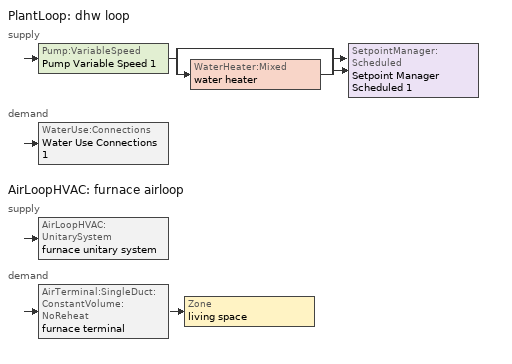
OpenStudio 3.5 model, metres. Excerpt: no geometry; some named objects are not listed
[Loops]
PlantLoop 'dhw loop'
 supply: Pump:VariableSpeed 'Pump Variable Speed 1' > split
  | bypass
  | WaterHeater:Mixed 'water heater'
  join > SetpointManager:Scheduled 'Setpoint Manager Scheduled 1'
 demand: WaterUse:Connections 'Water Use Connections 1'
AirLoopHVAC 'furnace airloop'
 supply: AirLoopHVAC:UnitarySystem 'furnace unitary system'
 demand: AirTerminal:SingleDuct:ConstantVolume:NoReheat 'furnace terminal' > Zone 'living space'
[EnergyManagementSystem:Sensor]
Name | Output Variable or Output Meter Index Key | Output Variable or Output Meter
zone_clg_unmet_s | living space | Zone Cooling Setpoint Not Met Time
zone_htg_unmet_s | living space | Zone Heating Setpoint Not Met Time
furnace_airloop_Fan_RTF_s | furnace supply fan | Fan Runtime Fraction
airflow_tt_s | living space | Zone Outdoor Air Drybulb Temperature
airflow_tin_s | living space | Zone Mean Air Temperature
airflow_win_s | living space | Zone Air Humidity Ratio
water_heater_off_cycle_parasitic | water heater | Water Heater Off Cycle Parasitic Electricity Rate
water_heater_on_cycle_parasitic | water heater | Water Heater On Cycle Parasitic Electricity Rate
water_heater_energy | water heater | Water Heater NaturalGas Rate
furnace_htg_coil_s | furnace htg coil | Heating Coil NaturalGas Energy
furnace_supply_fan_s | furnace supply fan | Fan Electricity Energy
[EnergyManagementSystem:Actuator]
Name | Actuated Component | Actuated Component Type | Actuated Component Control Type
mech_vent_house_fan_cfis_act | mech vent house fan cfis | ElectricEquipment | Electricity Rate
whole_house_fan_mix_act | whole house fan mix | ZoneMixing | Air Exchange Flow Rate
whole_house_fan_act | whole house fan | ElectricEquipment | Electricity Rate
whole_house_fan_flow_act | whole house fan flow | Zone Infiltration | Air Exchange Flow Rate
natural_vent_flow_act | natural vent flow | Zone Infiltration | Air Exchange Flow Rate
furnace_airloop_0_ZoneMixLvToDZ_mix_act | furnace_airloop_0_ZoneMixLvToDZ mix | ZoneMixing | Air Exchange Flow Rate
furnace_airloop_0_ZoneMixDZToLv_mix_act | furnace_airloop_0_ZoneMixDZToLv mix | ZoneMixing | Air Exchange Flow Rate
furnace_airloop_0_SupLatLkToDZ_equip_act | furnace_airloop_0_SupLatLkToDZ equip | OtherEquipment | Power Level
furnace_airloop_0_SupSensLkToDZ_equip_act | furnace_airloop_0_SupSensLkToDZ equip | OtherEquipment | Power Level
furnace_airloop_0_RetCondToDZ_equip_act | furnace_airloop_0_RetCondToDZ equip | OtherEquipment | Power Level
furnace_airloop_0_SupCondToDZ_equip_act | furnace_airloop_0_SupCondToDZ equip | OtherEquipment | Power Level
furnace_airloop_0_RetLatLkToRP_equip_act | furnace_airloop_0_RetLatLkToRP equip | OtherEquipment | Power Level
furnace_airloop_0_RetSensLkToRP_equip_act | furnace_airloop_0_RetSensLkToRP equip | OtherEquipment | Power Level
furnace_airloop_0_RetCondToRP_equip_act | furnace_airloop_0_RetCondToRP equip | OtherEquipment | Power Level
furnace_airloop_0_SupCondToLv_equip_act | furnace_airloop_0_SupCondToLv equip | OtherEquipment | Power Level
furnace_airloop_0_SupLatLkToLv_equip_act | furnace_airloop_0_SupLatLkToLv equip | OtherEquipment | Power Level
furnace_airloop_0_SupSensLkToLv_equip_act | furnace_airloop_0_SupSensLkToLv equip | OtherEquipment | Power Level
water_heater_ec_adj_act | water heater EC adjustment | OtherEquipment | Power Level
fixedwindow3_actuator | Window12 | Surface | View Factor To Ground
fixedwindow2_actuator | Window8 | Surface | View Factor To Ground
fixedwindow1_actuator | Window5 | Surface | View Factor To Ground
fixedwindow0_actuator | Window1 | Surface | View Factor To Ground
[ElectricEquipment:Definition] Design Level Calculation Method=EquipmentLevel
Name | Design Level {W} | Fraction Latent | Fraction Radiant | Fraction Lost
dishwasher | 31.1823 | 0.3 | 0.18 | 0.4
clothes washer | 9.88015 | 0.03 | 0.162 | 0.7
[EnergyManagementSystem:Subroutine]
furnace_airloop_0_duct_subroutine: Set AH_MFR = furnace_airloop_AH_MFR; If AH_MFR>0; Set AH_Tout = furnace_airloop_AH_Tout; Set AH_Wout = furnace_airloop_AH_Wout; Set RA_T = furnace_airloop_RA_T; Set RA_W = furnace_airloop_Ra_W; Set Fan_RTF = furnace_airloop_Fan_RTF; Set DZ_T = furnace_airloop_0_DZ_T; Set DZ_W = furnace_airloop_0_DZ_W; Set AH_VFR = furnace_airloop_AH_VFR; Set h_SA = (@HFnTdbW AH_Tout AH_Wout); Set h_RA = (@HFnTdbW RA_T RA_W); Set h_fg = (@HfgAirFnWTdb AH_Wout AH_Tout); Set h_DZ = (@HFnTdbW DZ_T DZ_W); Set air_cp = 1006.0; Set f_sup = 0.09; Set f_ret = 0.06; Set sup_lk_mfr = f_sup * AH_MFR; Set ret_lk_mfr = f_ret * AH_MFR; Set SupTotLkToLiv = sup_lk_mfr*(h_RA - h_SA); Set SupLatLkToLv = sup_lk_mfr*h_fg*(RA_W-AH_Wout); Set SupSensLkToLv = SupTotLkToLiv-SupLatLkToLv; Set supply_ua = 25.15; Set eTm = 0-((Fan_RTF/(AH_MFR*air_cp))*supply_ua); Set t_sup = DZ_T+((AH_Tout-DZ_T)*(@Exp eTm)); Set SupCondToLv = AH_MFR*air_cp*(t_sup-AH_Tout); Set SupCondToDZ = 0-SupCondToLv; Set return_ua = 4.086; Set eTm = 0-((Fan_RTF/(AH_MFR*air_cp))*return_ua); Set t_ret = DZ_T+((RA_T-DZ_T)*(@Exp eTm)); Set RetCondToRP = AH_MFR*air_cp*(t_ret-RA_T); Set RetCondToDZ = 0-RetCondToRP; Set RetLatLkToRP = 0; Set RetSensLkToRP = ret_lk_mfr*air_cp*(DZ_T-RA_T); Set SupTotLkToDZ = sup_lk_mfr*(h_SA-h_DZ); Set SupLatLkToDZ = sup_lk_mfr*h_fg*(AH_Wout-DZ_W); Set SupSensLkToDZ = SupTotLkToDZ-SupLatLkToDZ; Set f_imbalance = f_sup-f_ret; Set oa_vfr = 1.0 * f_imbalance * AH_VFR; Set sup_lk_vfr = f_sup * AH_VFR; Set ret_lk_vfr = f_ret * AH_VFR; If f_sup > f_ret; Set ZoneMixLvToDZ = 0; Set ZoneMixDZToLv = (sup_lk_vfr-ret_lk_vfr)-oa_vfr; Else; Set ZoneMixLvToDZ = (ret_lk_vfr-sup_lk_vfr)+oa_vfr; Set ZoneMixDZToLv = 0; EndIf; Else; Set SupLatLkToLv = 0; Set SupSensLkToLv = 0; Set SupCondToLv = 0; Set RetCondToRP = 0; Set RetLatLkToRP = 0; Set RetSensLkToRP = 0; Set RetCondToDZ = 0; Set SupCondToDZ = 0; Set SupLatLkToDZ = 0; Set SupSensLkToDZ = 0; Set ZoneMixLvToDZ = 0; Set ZoneMixDZToLv = 0; EndIf; Set furnace_airloop_0_SupLatLkToLv = SupLatLkToLv; Set furnace_airloop_0_SupSensLkToLv = SupSensLkToLv; Set furnace_airloop_0_SupCondToLv = SupCondToLv; Set furnace_airloop_0_RetCondToRP = RetCondToRP; Set furnace_airloop_0_RetLatLkToRP = RetLatLkToRP; Set furnace_airloop_0_RetSensLkToRP = RetSensLkToRP; Set furnace_airloop_0_RetCondToDZ = RetCondToDZ; Set furnace_airloop_0_SupCondToDZ = SupCondToDZ; Set furnace_airloop_0_SupLatLkToDZ = SupLatLkToDZ; Set furnace_airloop_0_SupSensLkToDZ = SupSensLkToDZ; Set furnace_airloop_0_ZoneMixLvToDZ = ZoneMixLvToDZ; Set furnace_airloop_0_ZoneMixDZToLv = ZoneMixDZToLv
[Zone equipment]
living space: furnace terminal
[Sizing:Zone] Zone Cooling Design Supply Air Temperature Input Method=SupplyAirTemperature; Zone Cooling Design Supply Air Temperature {C}=14; Zone Cooling Design Supply Air Temperature Difference {deltaC}=11.11; Zone Heating Design Supply Air Temperature Input Method=SupplyAirTemperature; Zone Heating Design Supply Air Temperature {C}=40; Zone Heating Design Supply Air Temperature Difference {deltaC}=11.11; Zone Cooling Design Supply Air Humidity Ratio {kg-H2O/kg-air}=0.0085; Zone Heating Design Supply Air Humidity Ratio {kg-H2O/kg-air}=0.008; Cooling Design Air Flow Method=DesignDay; Heating Design Air Flow Method=DesignDay; Account for Dedicated Outdoor Air System=No; Dedicated Outdoor Air System Control Strategy=NeutralSupplyAir; Dedicated Outdoor Air Low Setpoint Temperature for Design {C}=autosize; Dedicated Outdoor Air High Setpoint Temperature for Design {C}=autosize; Zone Load Sizing Method=Sensible Load Only No Latent Load; Zone Latent Cooling Design Supply Air Humidity Ratio Input Method=HumidityRatioDifference; Zone Cooling Design Supply Air Humidity Ratio Difference {kgWater/kgDryAir}=0.005; Zone Latent Heating Design Supply Air Humidity Ratio Input Method=HumidityRatioDifference; Zone Humidification Design Supply Air Humidity Ratio Difference {kgWater/kgDryAir}=0.005
furnace airloop ret air zone; attic - vented; living space
[EnergyManagementSystem:InternalVariable]
furnace_airloop_max_sup_fan_mfr: Internal Data Index Key=furnace supply fan; Internal Data Type=Fan Maximum Mass Flow Rate
[WaterUse:Equipment]
Name | Water Use Equipment Definition | Flow Rate Fraction Schedule
dishwasher | dishwasher | dishwasher
clothes washer | clothes washer | clothes washer
dhw distribution waste | dhw distribution waste | dhw fixtures
dhw fixtures | dhw fixtures | dhw fixtures
[WaterUse:Equipment:Definition]
Name | Peak Flow Rate {m3/s} | Target Temperature Schedule
dishwasher | 3.5038e-07
clothes washer | 2.36558e-07
dhw distribution waste | 1.94826e-06 | mixed water temperature schedule
dhw fixtures | 5.52832e-06 | mixed water temperature schedule
[AirLoopHVAC:ReturnPlenum]
Air Loop HVAC Return Plenum 1: ThermalZone=furnace airloop ret air zone
[WaterUse:Connections]
Water Use Connections 1: Drain Water Heat Exchanger Type=None; Drain Water Heat Exchanger Destination=Plant; Water Use Equipment Name 1=dhw fixtures; Water Use Equipment Name 2=dhw distribution waste; Water Use Equipment Name 3=clothes washer; Water Use Equipment Name 4=dishwasher
[EnergyManagementSystem:OutputVariable] Type of Data in Variable=Summed; Update Frequency=SystemTimestep
Name | EMS Variable | EMS Program or Subroutine | Units
water heater EC adjustment outvar | ec_adj_energy | water_heater_EC_adj | J
furnace supply fan htg primary disaggregate | furnace_supply_fan_primary_htg | furnace_supply_fan_disaggregate_program | J
Future_Hourly_Electricity_Emissions | fut_hr | Emissions_Calc_Prgm | mt
[WaterHeater:Sizing]
water heater: Design Mode=PeakDraw; Time Storage Can Meet Peak Draw {hr}=0.538503; Time for Tank Recovery {hr}=0; Nominal Tank Volume for Autosizing Plant Connections {m3}=1
[WaterHeater:Mixed]
water heater: Tank Volume {m3}=0.143846; Setpoint Temperature Schedule=WH Setpoint Temp; Deadband Temperature Difference {deltaC}=2; Maximum Temperature Limit {C}=99; Heater Control Type=Cycle; Heater Maximum Capacity {W}=10550.6; Heater Minimum Capacity {W}=0; Heater Fuel Type=NaturalGas; Heater Thermal Efficiency=0.783317; Off Cycle Parasitic Fuel Consumption Rate {W}=0; Off Cycle Parasitic Fuel Type=Electricity; Off Cycle Parasitic Heat Fraction to Tank=0; On Cycle Parasitic Fuel Consumption Rate {W}=0; On Cycle Parasitic Fuel Type=Electricity; On Cycle Parasitic Heat Fraction to Tank=0; Ambient Temperature Indicator=ThermalZone; Ambient Temperature Thermal Zone=living space; Off Cycle Loss Coefficient to Ambient Temperature {W/K}=2.18432; Off Cycle Loss Fraction to Thermal Zone=0.91; On Cycle Loss Coefficient to Ambient Temperature {W/K}=2.18432; On Cycle Loss Fraction to Thermal Zone=1; Use Side Effectiveness=1; Source Side Effectiveness=1; Use Side Design Flow Rate {m3/s}=autosize; Source Side Design Flow Rate {m3/s}=autosize; Indirect Water Heating Recovery Time {hr}=1.5; Source Side Flow Control Mode=IndirectHeatPrimarySetpoint
[SetpointManager:Scheduled]
Setpoint Manager Scheduled 1: Control Variable=Temperature; Schedule=dhw temp
[Pump:VariableSpeed]
Pump Variable Speed 1: Rated Flow Rate {m3/s}=0.01; Rated Pump Head {Pa}=1; Rated Power Consumption {W}=0; Motor Efficiency=1; Fraction of Motor Inefficiencies to Fluid Stream=0; Coefficient 1 of the Part Load Performance Curve=0; Coefficient 2 of the Part Load Performance Curve=1; Coefficient 3 of the Part Load Performance Curve=0; Coefficient 4 of the Part Load Performance Curve=0; Pump Control Type=Intermittent; Skin Loss Radiative Fraction=0.5; Design Power Sizing Method=PowerPerFlowPerPressure; Design Electric Power per Unit Flow Rate {W/(m3/s)}=348701.1; Design Shaft Power per Unit Flow Rate per Unit Head {W-s/m3-Pa}=1.28205; Design Minimum Flow Rate Fraction=0
[Sizing:Plant]
dhw loop: Loop Type=Heating; Design Loop Exit Temperature {C}=52.6667; Loop Design Temperature Difference {deltaC}=5.55556; Sizing Option=NonCoincident; Zone Timesteps in Averaging Window=1; Coincident Sizing Factor Mode=None
[PlantLoop]
dhw loop: Glycol Concentration=0; Maximum Loop Flow Rate {m3/s}=0.01; Plant Loop Volume {m3}=0.003; Load Distribution Scheme=Optimal
[AirTerminal:SingleDuct:ConstantVolume:NoReheat]
furnace terminal: Availability Schedule=Always On Discrete; Maximum Air Flow Rate {m3/s}=0.636185
[Sizing:System]
furnace airloop: Central Heating Maximum System Air Flow Ratio=0.3; Preheat Design Temperature {C}=7; Preheat Design Humidity Ratio {kg-H2O/kg-Air}=0.008; Precool Design Temperature {C}=12.8; Precool Design Humidity Ratio {kg-H2O/kg-Air}=0.008; Central Cooling Design Supply Air Temperature {C}=12.8; Central Heating Design Supply Air Temperature {C}=16.7; 100% Outdoor Air in Cooling=Yes; 100% Outdoor Air in Heating=Yes; Central Cooling Design Supply Air Humidity Ratio {kg-H2O/kg-Air}=0.0085; Zone Maximum Outdoor Air Fraction=1; Cooling Supply Air Flow Rate Per Floor Area {m3/s-m2}=0.00996765; Cooling Fraction of Autosized Cooling Supply Air Flow Rate=1; Cooling Supply Air Flow Rate Per Unit Cooling Capacity {m3/s-W}=3.94755e-05; Heating Supply Air Flow Rate Per Floor Area {m3/s-m2}=0.00996765; Heating Fraction of Autosized Heating Supply Air Flow Rate=1; Heating Fraction of Autosized Cooling Supply Air Flow Rate=1; Heating Supply Air Flow Rate Per Unit Heating Capacity {m3/s-W}=3.15882e-05; Cooling Design Capacity Method=CoolingDesignCapacity; Cooling Design Capacity {W}=autosize; Cooling Design Capacity Per Floor Area {W/m2}=234.7; Fraction of Autosized Cooling Design Capacity=1; Heating Design Capacity Method=HeatingDesignCapacity; Heating Design Capacity {W}=autosize; Heating Design Capacity Per Floor Area {W/m2}=157; Fraction of Autosized Heating Design Capacity=1; Central Cooling Capacity Control Method=OnOff; Occupant Diversity=autosize
[AirLoopHVAC]
furnace airloop: Availability Schedule=Always On Discrete; Design Supply Air Flow Rate {m3/s}=0.636185; Design Return Air Flow Fraction of Supply Air Flow=1
[AirLoopHVAC:UnitarySystem]
furnace unitary system: Control Type=Load; Controlling Zone or Thermostat Location=living space; Dehumidification Control Type=None; Availability Schedule=Always On Discrete; Supply Fan=furnace supply fan; Fan Placement=BlowThrough; Supply Air Fan Operating Mode Schedule=furnace auto fan schedule; Heating Coil=furnace htg coil; DX Heating Coil Sizing Ratio=1; Use DOAS DX Cooling Coil=No; DOAS DX Cooling Coil Leaving Minimum Air Temperature {C}=2; Latent Load Control=SensibleOnlyLoadControl; Supply Air Flow Rate Method During Cooling Operation=SupplyAirFlowRate; Supply Air Flow Rate During Cooling Operation {m3/s}=0; Supply Air Flow Rate Method During Heating Operation=SupplyAirFlowRate; Supply Air Flow Rate During Heating Operation {m3/s}=0.636185; Supply Air Flow Rate When No Cooling or Heating is Required {m3/s}=0; Maximum Supply Air Temperature {C}=48.8889; Maximum Outdoor Dry-Bulb Temperature for Supplemental Heater Operation {C}=21; Maximum Cycling Rate {cycles/hr}=2.5; Heat Pump Time Constant {s}=60; Fraction of On-Cycle Power Use=0.01; Heat Pump Fan Delay Time {s}=60; Ancilliary On-Cycle Electric Power {W}=0; Ancilliary Off-Cycle Electric Power {W}=0
[Fan:SystemModel]
furnace supply fan: Availability Schedule=Always On Discrete; Design Maximum Air Flow Rate {m3/s}=0.636185; Speed Control Method=Discrete; Electric Power Minimum Flow Rate Fraction=0.2; Design Pressure Rise {Pa}=794.58; Motor Efficiency=1; Motor In Air Stream Fraction=1; Design Electric Power Consumption {W}=autosize; Design Power Sizing Method=TotalEfficiencyAndPressure; Electric Power Per Unit Flow Rate {W/(m3/s)}=840; Electric Power Per Unit Flow Rate Per Unit Pressure {W-s/m3-Pa}=1.66667; Fan Total Efficiency=0.75; Motor Loss Radiative Fraction=0; Speed Flow Fraction 1=1; Speed Electric Power Fraction 1=1
[Coil:Heating:Gas]
furnace htg coil: Availability Schedule=Always On Discrete; Gas Burner Efficiency=0.8; Nominal Capacity {W}=17376.2; Parasitic Electric Load {W}=0; Parasitic Gas Load {W}=0; Fuel Type=NaturalGas
[Schedule:Day]
dhw fixtures allday1: 1, 0, 0.0932203, 2, 0, 0.0423729, 3, 0, 0.0254237, 4, 0, 0.0423729, 5, 0, 0.118644, 6, 0, 0.440678, 7, 0, 1, 8, 0, 0.991525, 9, 0, 0.805085, 10, 0, 0.627119, 11, 0, 0.508475, 12, 0, 0.398305, 13, 0, 0.288136, 14, 0, 0.245763, 15, 0, 0.220339, 16, 0, 0.211864, 17, 0, 0.254237, 18, 0, 0.330508, 21, 0, 0.355932, 22, 0, 0.347458, 23, 0, 0.245763, 24, 0, 0.177966
Schedule Day 10; Schedule Day 7; Schedule Day 5: 24, 0, 0
dishwasher allday12; dishwasher allday1: 1, 0, 0.135135, 2, 0, 0.0630631, 3, 0, 0.045045, 5, 0, 0.027027, 6, 0, 0.0900901, 7, 0, 0.18018, 8, 0, 0.279279, 9, 0, 0.522523, 10, 0, 0.585586, 11, 0, 0.504505, 12, 0, 0.432432, 13, 0, 0.369369, 14, 0, 0.414414, 15, 0, 0.324324, 17, 0, 0.342342, 18, 0, 0.441441, 19, 0, 0.783784, 20, 0, 1, 21, 0, 0.810811, 22, 0, 0.603604, 23, 0, 0.396396, 24, 0, 0.279279
dishwasher allday10: 1, 0, 0.133657, 2, 0, 0.0623732, 3, 0, 0.0445523, 5, 0, 0.0267314, 6, 0, 0.0891046, 7, 0, 0.178209, 8, 0, 0.276224, 9, 0, 0.516807, 10, 0, 0.57918, 11, 0, 0.498986, 12, 0, 0.427702, 13, 0, 0.365329, 14, 0, 0.409881, 15, 0, 0.320777, 17, 0, 0.338597, 18, 0, 0.436613, 19, 0, 0.77521, 20, 0, 0.989061, 21, 0, 0.801941, 22, 0, 0.597001, 23, 0, 0.39206, 24, 0, 0.276224
dishwasher allday9; dishwasher allday6: 1, 0, 0.109636, 2, 0, 0.0511633, 3, 0, 0.0365452, 5, 0, 0.0219271, 6, 0, 0.0730904, 7, 0, 0.146181, 8, 0, 0.22658, 9, 0, 0.423924, 10, 0, 0.475088, 11, 0, 0.409306, 12, 0, 0.350834, 13, 0, 0.299671, 14, 0, 0.336216, 15, 0, 0.263125, 17, 0, 0.277744, 18, 0, 0.358143, 19, 0, 0.635887, 20, 0, 0.811304, 21, 0, 0.657814, 22, 0, 0.489706, 23, 0, 0.321598, 24, 0, 0.22658
dishwasher allday7: 1, 0, 0.110375, 2, 0, 0.0515082, 3, 0, 0.0367916, 5, 0, 0.0220749, 6, 0, 0.0735832, 7, 0, 0.147166, 8, 0, 0.228108, 9, 0, 0.426782, 10, 0, 0.478291, 11, 0, 0.412066, 12, 0, 0.353199, 13, 0, 0.301691, 14, 0, 0.338483, 15, 0, 0.264899, 17, 0, 0.279616, 18, 0, 0.360557, 19, 0, 0.640173, 20, 0, 0.816773, 21, 0, 0.662248, 22, 0, 0.493007, 23, 0, 0.323766, 24, 0, 0.228108
dishwasher allday5; dishwasher allday3: 1, 0, 0.122077, 2, 0, 0.0569695, 3, 0, 0.0406925, 5, 0, 0.0244155, 6, 0, 0.0813849, 7, 0, 0.16277, 8, 0, 0.252293, 9, 0, 0.472033, 10, 0, 0.529002, 11, 0, 0.455756, 12, 0, 0.390648, 13, 0, 0.333678, 14, 0, 0.374371, 15, 0, 0.292986, 17, 0, 0.309263, 18, 0, 0.398786, 19, 0, 0.708049, 20, 0, 0.903373, 21, 0, 0.732464, 22, 0, 0.545279, 23, 0, 0.358094, 24, 0, 0.252293
dishwasher allday4: 1, 0, 0.121585, 2, 0, 0.0567395, 3, 0, 0.0405282, 5, 0, 0.0243169, 6, 0, 0.0810564, 7, 0, 0.162113, 8, 0, 0.251275, 9, 0, 0.470127, 10, 0, 0.526867, 11, 0, 0.453916, 12, 0, 0.389071, 13, 0, 0.332331, 14, 0, 0.37286, 15, 0, 0.291803, 17, 0, 0.308014, 18, 0, 0.397177, 19, 0, 0.705191, 20, 0, 0.899727, 21, 0, 0.729508, 22, 0, 0.543078, 23, 0, 0.356648, 24, 0, 0.251275
clothes washer allday12; clothes washer allday1: 1, 0, 0.103525, 2, 0, 0.0805193, 4, 0, 0.046011, 5, 0, 0.0805193, 6, 0, 0.12653, 7, 0, 0.253061, 8, 0, 0.563635, 9, 0, 0.839701, 10, 0, 0.989237, 11, 0, 0.966231, 12, 0, 0.862707, 13, 0, 0.770684, 14, 0, 0.690165, 15, 0, 0.563635, 16, 0, 0.598143, 17, 0, 0.575138, 21, 0, 0.563635, 22, 0, 0.540629, 23, 0, 0.368088, 24, 0, 0.195547
clothes washer allday11: 1, 0, 0.0982001, 2, 0, 0.0763778, 4, 0, 0.0436445, 5, 0, 0.0763778, 6, 0, 0.120022, 7, 0, 0.240045, 8, 0, 0.534645, 9, 0, 0.796512, 10, 0, 0.938356, 11, 0, 0.916534, 12, 0, 0.818334, 13, 0, 0.731045, 14, 0, 0.654667, 15, 0, 0.534645, 16, 0, 0.567378, 17, 0, 0.545556, 21, 0, 0.534645, 22, 0, 0.512823, 23, 0, 0.349156, 24, 0, 0.185489
clothes washer allday10: 1, 0, 0.0987121, 2, 0, 0.076776, 4, 0, 0.043872, 5, 0, 0.076776, 6, 0, 0.120648, 7, 0, 0.241296, 8, 0, 0.537432, 9, 0, 0.800664, 10, 0, 0.943249, 11, 0, 0.921313, 12, 0, 0.8226, 13, 0, 0.734856, 14, 0, 0.65808, 15, 0, 0.537432, 16, 0, 0.570336, 17, 0, 0.5484, 21, 0, 0.537432, 22, 0, 0.515496, 23, 0, 0.350976, 24, 0, 0.186456
clothes washer allday9; clothes washer allday6: 1, 0, 0.101989, 2, 0, 0.0793246, 4, 0, 0.0453284, 5, 0, 0.0793246, 6, 0, 0.124653, 7, 0, 0.249306, 8, 0, 0.555272, 9, 0, 0.827243, 10, 0, 0.97456, 11, 0, 0.951896, 12, 0, 0.849907, 13, 0, 0.75925, 14, 0, 0.679925, 15, 0, 0.555272, 16, 0, 0.589269, 17, 0, 0.566604, 21, 0, 0.555272, 22, 0, 0.532608, 23, 0, 0.362627, 24, 0, 0.192646
clothes washer allday7: 1, 0, 0.102296, 2, 0, 0.0795636, 4, 0, 0.0454649, 5, 0, 0.0795636, 6, 0, 0.125028, 7, 0, 0.250057, 8, 0, 0.556945, 9, 0, 0.829734, 10, 0, 0.977495, 11, 0, 0.954763, 12, 0, 0.852467, 13, 0, 0.761537, 14, 0, 0.681973, 15, 0, 0.556945, 16, 0, 0.591044, 17, 0, 0.568311, 21, 0, 0.556945, 22, 0, 0.534212, 23, 0, 0.363719, 24, 0, 0.193226
clothes washer allday5; clothes washer allday3: 1, 0, 0.104651, 2, 0, 0.0813953, 4, 0, 0.0465116, 5, 0, 0.0813953, 6, 0, 0.127907, 7, 0, 0.255814, 8, 0, 0.569767, 9, 0, 0.848837, 10, 0, 1, 11, 0, 0.976744, 12, 0, 0.872093, 13, 0, 0.77907, 14, 0, 0.697674, 15, 0, 0.569767, 16, 0, 0.604651, 17, 0, 0.581395, 21, 0, 0.569767, 22, 0, 0.546512, 23, 0, 0.372093, 24, 0, 0.197674
clothes washer allday4: 1, 0, 0.104446, 2, 0, 0.0812361, 4, 0, 0.0464206, 5, 0, 0.0812361, 6, 0, 0.127657, 7, 0, 0.255313, 8, 0, 0.568652, 9, 0, 0.847176, 10, 0, 0.998043, 11, 0, 0.974833, 12, 0, 0.870386, 13, 0, 0.777545, 14, 0, 0.696309, 15, 0, 0.568652, 16, 0, 0.603468, 17, 0, 0.580258, 21, 0, 0.568652, 22, 0, 0.545442, 23, 0, 0.371365, 24, 0, 0.197288
clothes washer allday2: 1, 0, 0.102603, 2, 0, 0.0798025, 4, 0, 0.0456014, 5, 0, 0.0798025, 6, 0, 0.125404, 7, 0, 0.250808, 8, 0, 0.558617, 9, 0, 0.832226, 10, 0, 0.980431, 11, 0, 0.95763, 12, 0, 0.855027, 13, 0, 0.763824, 14, 0, 0.684021, 15, 0, 0.558617, 16, 0, 0.592818, 17, 0, 0.570018, 21, 0, 0.558617, 22, 0, 0.535817, 23, 0, 0.364811, 24, 0, 0.193806
[Schedule:Rule] Apply Sunday=Yes; Apply Monday=Yes; Apply Tuesday=Yes; Apply Wednesday=Yes; Apply Thursday=Yes; Apply Friday=Yes; Apply Saturday=Yes; Date Specification Type=DateRange; Start Day=1
Name | Schedule Ruleset | Rule Order | Day Schedule | Start Month | End Month | End Day
dhw fixtures allday ruleset1 | dhw fixtures | 0 | dhw fixtures allday1 | 1 | 12 | 31
dishwasher allday ruleset12 | dishwasher | 0 | dishwasher allday12 | 12 | 12 | 31
dishwasher allday ruleset10 | dishwasher | 1 | dishwasher allday10 | 10 | 11 | 30
dishwasher allday ruleset9 | dishwasher | 2 | dishwasher allday9 | 9 | 9 | 30
dishwasher allday ruleset7 | dishwasher | 3 | dishwasher allday7 | 7 | 8 | 31
dishwasher allday ruleset6 | dishwasher | 4 | dishwasher allday6 | 6 | 6 | 30
dishwasher allday ruleset5 | dishwasher | 5 | dishwasher allday5 | 5 | 5 | 31
dishwasher allday ruleset4 | dishwasher | 6 | dishwasher allday4 | 4 | 4 | 30
dishwasher allday ruleset3 | dishwasher | 7 | dishwasher allday3 | 3 | 3 | 31
dishwasher allday ruleset1 | dishwasher | 8 | dishwasher allday1 | 1 | 2 | 28
clothes washer allday ruleset12 | clothes washer | 0 | clothes washer allday12 | 12 | 12 | 31
clothes washer allday ruleset11 | clothes washer | 1 | clothes washer allday11 | 11 | 11 | 30
clothes washer allday ruleset10 | clothes washer | 2 | clothes washer allday10 | 10 | 10 | 31
clothes washer allday ruleset9 | clothes washer | 3 | clothes washer allday9 | 9 | 9 | 30
clothes washer allday ruleset7 | clothes washer | 4 | clothes washer allday7 | 7 | 8 | 31
clothes washer allday ruleset6 | clothes washer | 5 | clothes washer allday6 | 6 | 6 | 30
clothes washer allday ruleset5 | clothes washer | 6 | clothes washer allday5 | 5 | 5 | 31
clothes washer allday ruleset4 | clothes washer | 7 | clothes washer allday4 | 4 | 4 | 30
clothes washer allday ruleset3 | clothes washer | 8 | clothes washer allday3 | 3 | 3 | 31
clothes washer allday ruleset2 | clothes washer | 9 | clothes washer allday2 | 2 | 2 | 28
clothes washer allday ruleset1 | clothes washer | 10 | clothes washer allday1 | 1 | 1 | 31
[Schedule:Ruleset]
Name | Default Day Schedule
dhw fixtures | Schedule Day 10
dishwasher | Schedule Day 7
clothes washer | Schedule Day 5
[Schedule:Constant]
Name | Value
mixed water temperature schedule | 40.5556
WH Setpoint Temp; dhw temp | 52.6667
furnace auto fan schedule | 0
Always On Discrete | 1
